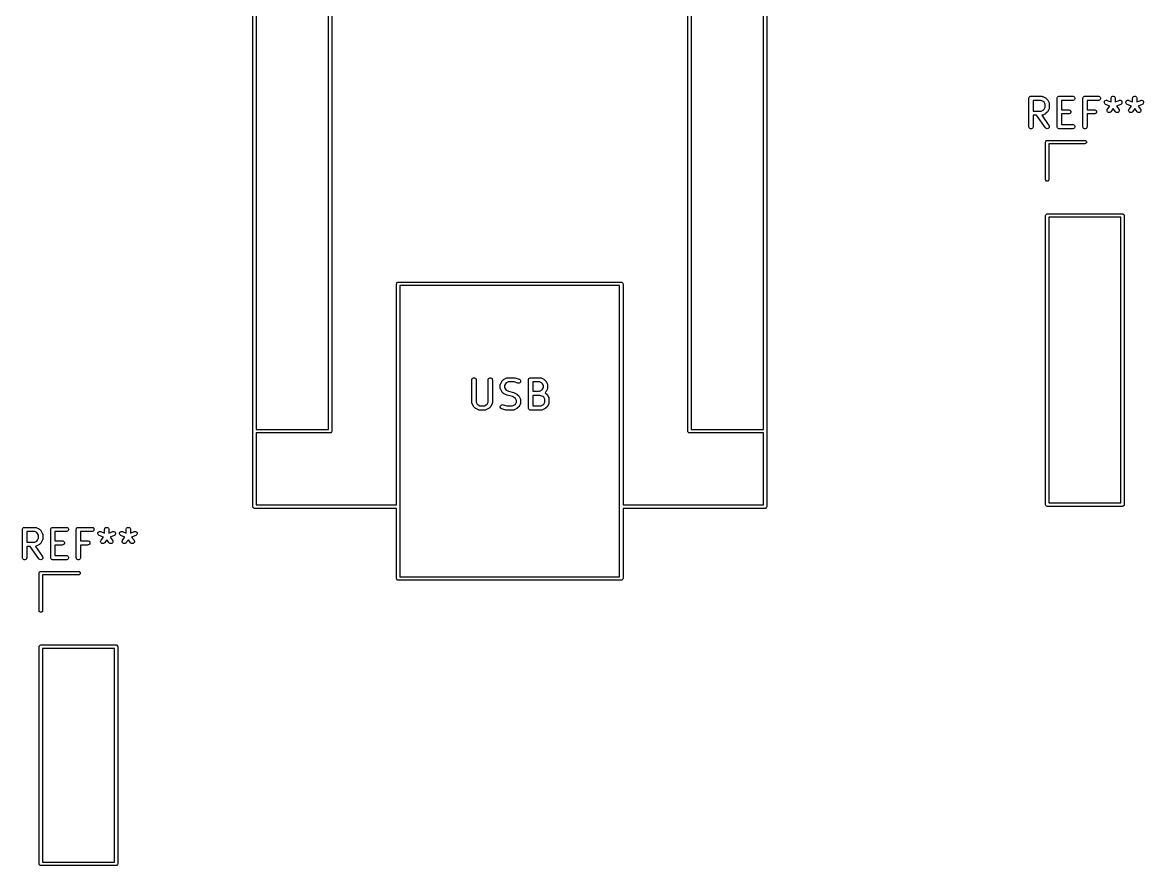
# Model space of a CAD drawing. Extents: x 4.92 to 6.78, y -4.95 to -2.32.
# Drawn here: x 5.222 to 6.782, y -4.955 to -3.781 of the extents above; entities that cross this region are included whole.
import ezdxf

# ---------------------------------------------------------------- set-up
doc = ezdxf.new("R2010")
doc.units = 0
doc.header["$MEASUREMENT"] = 0
doc.layers.add('BLACK', color=7, linetype='CONTINUOUS')

msp = doc.modelspace()

# ---------------------------------------------------------------- linework, layer by layer
at = {"layer": 'BLACK', "linetype": 'CONTINUOUS'}
for p, q in [((6.2575, -2.7449), (6.2575, -4.4551)), ((6.1476, -4.35), (6.1476, -2.85)), ((6.1524, -2.8524), (6.1524, -4.3476)), ((6.2528, -4.3476), (6.2528, -2.8524)), ((5.5425, -4.4551), (5.5425, -2.95)), ((5.5472, -2.9524), (5.5472, -4.3476)), ((5.6476, -4.3476), (5.6476, -2.9524)), ((5.6524, -2.95), (5.6524, -4.35)), ((6.6221, -3.8862), (6.6226, -3.8852)), ((6.6221, -3.8868), (6.6221, -3.8862)), ((6.6221, -3.9262), (6.6221, -3.8868)), ((6.6226, -3.8852), (6.6234, -3.8843)), ((6.6234, -3.8843), (6.6244, -3.8839)), ((6.6244, -3.8839), (6.625, -3.8839)), ((6.625, -3.8839), (6.64, -3.8839)), ((6.6393, -3.8898), (6.628, -3.8898)), ((6.628, -3.8898), (6.628, -3.9045)), ((6.642, -3.8911), (6.6393, -3.8898)), ((6.64, -3.8839), (6.6406, -3.8839)), ((6.6406, -3.8839), (6.6407, -3.8839)), ((6.6407, -3.8839), (6.6408, -3.884)), ((6.6408, -3.884), (6.6413, -3.8842)), ((6.6413, -3.8842), (6.6451, -3.886)), ((6.6432, -3.8923), (6.642, -3.8911)), ((6.6446, -3.895), (6.6432, -3.8923)), ((6.6446, -3.8992), (6.6446, -3.895)), ((6.6451, -3.886), (6.6453, -3.8862)), ((6.6453, -3.8862), (6.6454, -3.8862)), ((6.6454, -3.8862), (6.6455, -3.8863)), ((6.6455, -3.8863), (6.6456, -3.8863)), ((6.6456, -3.8863), (6.6456, -3.8864)), ((6.6456, -3.8864), (6.6458, -3.8866)), ((6.6458, -3.8866), (6.6477, -3.8885)), ((6.6477, -3.8885), (6.6479, -3.8887)), ((6.6479, -3.8887), (6.648, -3.8887)), ((6.648, -3.8887), (6.648, -3.8888)), ((6.648, -3.8888), (6.6481, -3.8889)), ((6.6481, -3.8889), (6.6481, -3.889)), ((6.6481, -3.889), (6.6483, -3.8892)), ((6.6483, -3.8892), (6.6501, -3.893)), ((6.6501, -3.893), (6.6504, -3.8935)), ((6.6504, -3.8935), (6.6504, -3.8936)), ((6.6504, -3.8936), (6.6504, -3.8937)), ((6.6504, -3.8937), (6.6505, -3.8943)), ((6.6505, -3.8943), (6.6505, -3.8999)), ((6.6614, -3.8868), (6.6615, -3.8862)), ((6.6614, -3.9262), (6.6614, -3.8868)), ((6.6615, -3.8862), (6.6619, -3.8852)), ((6.6619, -3.8852), (6.6627, -3.8843)), ((6.6627, -3.8843), (6.6638, -3.8839)), ((6.6638, -3.8839), (6.6644, -3.8839)), ((6.6644, -3.8839), (6.6831, -3.8839)), ((6.6831, -3.8898), (6.6673, -3.8898)), ((6.6673, -3.8898), (6.6673, -3.9026)), ((6.6831, -3.8839), (6.6837, -3.8839)), ((6.6837, -3.8897), (6.6831, -3.8898)), ((6.6837, -3.8839), (6.6848, -3.8843)), ((6.6848, -3.8893), (6.6837, -3.8897)), ((6.6848, -3.8843), (6.6856, -3.8852)), ((6.6856, -3.8884), (6.6848, -3.8893)), ((6.6856, -3.8852), (6.686, -3.8862)), ((6.686, -3.8874), (6.6856, -3.8884)), ((6.686, -3.8862), (6.686, -3.8874)), ((6.697, -3.8868), (6.6971, -3.8862)), ((6.697, -3.9262), (6.697, -3.8868)), ((6.6971, -3.8862), (6.6975, -3.8852)), ((6.6975, -3.8852), (6.6984, -3.8843)), ((6.6984, -3.8843), (6.6994, -3.8839)), ((6.6994, -3.8839), (6.7, -3.8839)), ((6.7, -3.8839), (6.7187, -3.8839)), ((6.7187, -3.8898), (6.703, -3.8898)), ((6.703, -3.8898), (6.703, -3.9026)), ((6.7187, -3.8839), (6.7193, -3.8839)), ((6.7193, -3.8897), (6.7187, -3.8898)), ((6.7193, -3.8839), (6.7204, -3.8843)), ((6.7204, -3.8893), (6.7193, -3.8897)), ((6.7204, -3.8843), (6.7212, -3.8852)), ((6.7212, -3.8884), (6.7204, -3.8893)), ((6.7212, -3.8852), (6.7216, -3.8862)), ((6.7216, -3.8874), (6.7212, -3.8884)), ((6.7216, -3.8862), (6.7216, -3.8874)), ((6.7271, -3.8919), (6.7275, -3.8908)), ((6.7271, -3.893), (6.7271, -3.8919)), ((6.7276, -3.8941), (6.7271, -3.893)), ((6.7275, -3.8908), (6.7283, -3.89)), ((6.7284, -3.8949), (6.7276, -3.8941)), ((6.7283, -3.89), (6.7294, -3.8895)), ((6.7289, -3.8952), (6.7284, -3.8949)), ((6.7347, -3.8975), (6.7289, -3.8952)), ((6.7294, -3.8895), (6.7305, -3.8895)), ((6.7305, -3.8895), (6.7311, -3.8897)), ((6.7311, -3.8897), (6.7364, -3.8918)), ((6.7314, -3.9019), (6.7347, -3.8975)), ((6.7364, -3.8868), (6.7365, -3.8862)), ((6.7364, -3.8918), (6.7364, -3.8868)), ((6.7365, -3.8862), (6.7369, -3.8852)), ((6.7369, -3.8852), (6.7377, -3.8843)), ((6.7377, -3.8843), (6.7388, -3.8839)), ((6.7388, -3.8839), (6.7399, -3.8839)), ((6.7399, -3.8839), (6.741, -3.8843)), ((6.741, -3.8843), (6.7418, -3.8852)), ((6.7418, -3.8852), (6.7423, -3.8862)), ((6.7423, -3.8862), (6.7423, -3.8868)), ((6.7423, -3.8868), (6.7423, -3.8918)), ((6.7423, -3.8918), (6.7476, -3.8897)), ((6.7498, -3.8952), (6.744, -3.8975)), ((6.744, -3.8975), (6.7474, -3.9019)), ((6.7476, -3.8897), (6.7482, -3.8895)), ((6.7482, -3.8895), (6.7494, -3.8895)), ((6.7494, -3.8895), (6.7504, -3.89)), ((6.7504, -3.8949), (6.7498, -3.8952)), ((6.7504, -3.89), (6.7512, -3.8908)), ((6.7512, -3.8941), (6.7504, -3.8949)), ((6.7512, -3.8908), (6.7516, -3.8919)), ((6.7516, -3.893), (6.7512, -3.8941)), ((6.7516, -3.8919), (6.7516, -3.893)), ((6.7571, -3.8919), (6.7575, -3.8908)), ((6.7571, -3.893), (6.7571, -3.8919)), ((6.7576, -3.8941), (6.7571, -3.893)), ((6.7575, -3.8908), (6.7583, -3.89)), ((6.7584, -3.8949), (6.7576, -3.8941)), ((6.7583, -3.89), (6.7594, -3.8895)), ((6.7589, -3.8952), (6.7584, -3.8949)), ((6.7647, -3.8975), (6.7589, -3.8952)), ((6.7594, -3.8895), (6.7605, -3.8895)), ((6.7605, -3.8895), (6.7611, -3.8897)), ((6.7611, -3.8897), (6.7664, -3.8918)), ((6.7614, -3.9019), (6.7647, -3.8975)), ((6.7664, -3.8868), (6.7665, -3.8862)), ((6.7664, -3.8918), (6.7664, -3.8868)), ((6.7665, -3.8862), (6.7669, -3.8852)), ((6.7669, -3.8852), (6.7677, -3.8843)), ((6.7677, -3.8843), (6.7688, -3.8839)), ((6.7688, -3.8839), (6.7699, -3.8839)), ((6.7699, -3.8839), (6.771, -3.8843)), ((6.771, -3.8843), (6.7718, -3.8852)), ((6.7718, -3.8852), (6.7723, -3.8862)), ((6.7723, -3.8862), (6.7723, -3.8868)), ((6.7723, -3.8868), (6.7723, -3.8918)), ((6.7723, -3.8918), (6.7776, -3.8897)), ((6.7798, -3.8952), (6.774, -3.8975)), ((6.774, -3.8975), (6.7774, -3.9019)), ((6.7776, -3.8897), (6.7782, -3.8895)), ((6.7782, -3.8895), (6.7794, -3.8895)), ((6.7794, -3.8895), (6.7804, -3.89)), ((6.7804, -3.8949), (6.7798, -3.8952)), ((6.7804, -3.89), (6.7812, -3.8908)), ((6.7812, -3.8941), (6.7804, -3.8949)), ((6.7812, -3.8908), (6.7816, -3.8919)), ((6.7816, -3.893), (6.7812, -3.8941)), ((6.7816, -3.8919), (6.7816, -3.893)), ((6.628, -3.9045), (6.6393, -3.9045)), ((6.6328, -3.9104), (6.628, -3.9104)), ((6.628, -3.9104), (6.628, -3.9262)), ((6.6451, -3.9279), (6.6328, -3.9104)), ((6.6393, -3.9045), (6.642, -3.9031)), ((6.6406, -3.9103), (6.6401, -3.9104)), ((6.6401, -3.9104), (6.6499, -3.9245)), ((6.6407, -3.9103), (6.6406, -3.9103)), ((6.6408, -3.9103), (6.6407, -3.9103)), ((6.6413, -3.9101), (6.6408, -3.9103)), ((6.6451, -3.9082), (6.6413, -3.9101)), ((6.642, -3.9031), (6.6432, -3.9019)), ((6.6432, -3.9019), (6.6446, -3.8992)), ((6.6453, -3.908), (6.6451, -3.9082)), ((6.6454, -3.908), (6.6453, -3.908)), ((6.6455, -3.9079), (6.6454, -3.908)), ((6.6456, -3.9079), (6.6455, -3.9079)), ((6.6458, -3.9076), (6.6456, -3.9078)), ((6.6456, -3.9078), (6.6456, -3.9079)), ((6.6477, -3.9058), (6.6458, -3.9076)), ((6.6479, -3.9055), (6.6477, -3.9058)), ((6.648, -3.9055), (6.6479, -3.9055)), ((6.6481, -3.9053), (6.648, -3.9054)), ((6.648, -3.9054), (6.648, -3.9055)), ((6.6483, -3.905), (6.6481, -3.9052)), ((6.6481, -3.9052), (6.6481, -3.9053)), ((6.6501, -3.9012), (6.6483, -3.905)), ((6.6504, -3.9007), (6.6501, -3.9012)), ((6.6505, -3.8999), (6.6504, -3.9005)), ((6.6504, -3.9005), (6.6504, -3.9006)), ((6.6504, -3.9006), (6.6504, -3.9007)), ((6.6673, -3.9026), (6.6775, -3.9026)), ((6.6775, -3.9085), (6.6673, -3.9085)), ((6.6673, -3.9085), (6.6673, -3.9232)), ((6.6775, -3.9026), (6.6781, -3.9027)), ((6.6781, -3.9084), (6.6775, -3.9085)), ((6.6781, -3.9027), (6.6791, -3.9031)), ((6.6791, -3.908), (6.6781, -3.9084)), ((6.6791, -3.9031), (6.68, -3.9039)), ((6.68, -3.9072), (6.6791, -3.908)), ((6.68, -3.9039), (6.6804, -3.905)), ((6.6804, -3.9061), (6.68, -3.9072)), ((6.6804, -3.905), (6.6804, -3.9061)), ((6.703, -3.9026), (6.7131, -3.9026)), ((6.7131, -3.9085), (6.703, -3.9085)), ((6.703, -3.9085), (6.703, -3.9262)), ((6.7131, -3.9026), (6.7137, -3.9027)), ((6.7137, -3.9084), (6.7131, -3.9085)), ((6.7137, -3.9027), (6.7148, -3.9031)), ((6.7148, -3.908), (6.7137, -3.9084)), ((6.7148, -3.9031), (6.7156, -3.9039)), ((6.7156, -3.9072), (6.7148, -3.908)), ((6.7156, -3.9039), (6.716, -3.905)), ((6.716, -3.9061), (6.7156, -3.9072)), ((6.716, -3.905), (6.716, -3.9061)), ((6.7308, -3.9035), (6.7311, -3.9024)), ((6.731, -3.9047), (6.7308, -3.9035)), ((6.7315, -3.9056), (6.731, -3.9047)), ((6.7311, -3.9024), (6.7314, -3.9019)), ((6.7325, -3.9063), (6.7315, -3.9056)), ((6.7336, -3.9066), (6.7325, -3.9063)), ((6.7347, -3.9065), (6.7336, -3.9066)), ((6.7357, -3.9059), (6.7347, -3.9065)), ((6.7361, -3.9054), (6.7357, -3.9059)), ((6.7394, -3.9011), (6.7361, -3.9054)), ((6.7426, -3.9054), (6.7394, -3.9011)), ((6.743, -3.9059), (6.7426, -3.9054)), ((6.744, -3.9065), (6.743, -3.9059)), ((6.7452, -3.9066), (6.744, -3.9065)), ((6.7463, -3.9063), (6.7452, -3.9066)), ((6.7472, -3.9056), (6.7463, -3.9063)), ((6.7478, -3.9047), (6.7472, -3.9056)), ((6.7474, -3.9019), (6.7477, -3.9024)), ((6.7477, -3.9024), (6.7479, -3.9035)), ((6.7479, -3.9035), (6.7478, -3.9047)), ((6.7608, -3.9035), (6.7611, -3.9024)), ((6.761, -3.9047), (6.7608, -3.9035)), ((6.7615, -3.9056), (6.761, -3.9047)), ((6.7611, -3.9024), (6.7614, -3.9019)), ((6.7625, -3.9063), (6.7615, -3.9056)), ((6.7636, -3.9066), (6.7625, -3.9063)), ((6.7647, -3.9065), (6.7636, -3.9066)), ((6.7657, -3.9059), (6.7647, -3.9065)), ((6.7661, -3.9054), (6.7657, -3.9059)), ((6.7694, -3.9011), (6.7661, -3.9054)), ((6.7726, -3.9054), (6.7694, -3.9011)), ((6.773, -3.9059), (6.7726, -3.9054)), ((6.774, -3.9065), (6.773, -3.9059)), ((6.7752, -3.9066), (6.774, -3.9065)), ((6.7763, -3.9063), (6.7752, -3.9066)), ((6.7772, -3.9056), (6.7763, -3.9063)), ((6.7778, -3.9047), (6.7772, -3.9056)), ((6.7774, -3.9019), (6.7777, -3.9024)), ((6.7777, -3.9024), (6.7779, -3.9035)), ((6.7779, -3.9035), (6.7778, -3.9047)), ((6.6221, -3.9268), (6.6221, -3.9262)), ((6.6226, -3.9278), (6.6221, -3.9268)), ((6.6234, -3.9286), (6.6226, -3.9278)), ((6.6244, -3.9291), (6.6234, -3.9286)), ((6.6256, -3.9291), (6.6244, -3.9291)), ((6.6266, -3.9286), (6.6256, -3.9291)), ((6.6275, -3.9278), (6.6266, -3.9286)), ((6.6279, -3.9268), (6.6275, -3.9278)), ((6.628, -3.9262), (6.6279, -3.9268)), ((6.6455, -3.9283), (6.6451, -3.9279)), ((6.6464, -3.9289), (6.6455, -3.9283)), ((6.6476, -3.9291), (6.6464, -3.9289)), ((6.6487, -3.9289), (6.6476, -3.9291)), ((6.6496, -3.9282), (6.6487, -3.9289)), ((6.6503, -3.9272), (6.6496, -3.9282)), ((6.6499, -3.9245), (6.6502, -3.925)), ((6.6502, -3.925), (6.6505, -3.9261)), ((6.6505, -3.9261), (6.6503, -3.9272)), ((6.6615, -3.9268), (6.6614, -3.9262)), ((6.6619, -3.9278), (6.6615, -3.9268)), ((6.6627, -3.9286), (6.6619, -3.9278)), ((6.6638, -3.9291), (6.6627, -3.9286)), ((6.6644, -3.9291), (6.6638, -3.9291)), ((6.6831, -3.9291), (6.6644, -3.9291)), ((6.6673, -3.9232), (6.6831, -3.9232)), ((6.6831, -3.9232), (6.6837, -3.9233)), ((6.6837, -3.9291), (6.6831, -3.9291)), ((6.6837, -3.9233), (6.6848, -3.9237)), ((6.6848, -3.9286), (6.6837, -3.9291)), ((6.6848, -3.9237), (6.6856, -3.9245)), ((6.6856, -3.9278), (6.6848, -3.9286)), ((6.6856, -3.9245), (6.686, -3.9256)), ((6.686, -3.9268), (6.6856, -3.9278)), ((6.686, -3.9256), (6.686, -3.9268)), ((6.6971, -3.9268), (6.697, -3.9262)), ((6.6975, -3.9278), (6.6971, -3.9268)), ((6.6984, -3.9286), (6.6975, -3.9278)), ((6.6994, -3.9291), (6.6984, -3.9286)), ((6.7006, -3.9291), (6.6994, -3.9291)), ((6.7016, -3.9286), (6.7006, -3.9291)), ((6.7025, -3.9278), (6.7016, -3.9286)), ((6.7029, -3.9268), (6.7025, -3.9278)), ((6.703, -3.9262), (6.7029, -3.9268)), ((6.6455, -3.9467), (6.6467, -3.9455)), ((6.6467, -3.9455), (6.6476, -3.9453)), ((6.6476, -3.9453), (6.7, -3.9453)), ((6.7, -3.9453), (6.7009, -3.9455)), ((6.7009, -3.9455), (6.7022, -3.9467)), ((6.6453, -3.9476), (6.6455, -3.9467)), ((6.6453, -4), (6.6453, -3.9476)), ((6.7, -3.95), (6.65, -3.95)), ((6.65, -3.95), (6.65, -4)), ((6.7009, -3.9498), (6.7, -3.95)), ((6.7022, -3.9485), (6.7009, -3.9498)), ((6.7022, -3.9467), (6.7022, -3.9485)), ((6.6455, -4.0009), (6.6453, -4)), ((6.6467, -4.0022), (6.6455, -4.0009)), ((6.6485, -4.0022), (6.6467, -4.0022)), ((6.6498, -4.0009), (6.6485, -4.0022)), ((6.65, -4), (6.6498, -4.0009)), ((6.6453, -4.05), (6.6455, -4.0491)), ((6.6453, -4.4524), (6.6453, -4.05)), ((6.6455, -4.0491), (6.6467, -4.0478)), ((6.6467, -4.0478), (6.6476, -4.0476)), ((6.6476, -4.0476), (6.7524, -4.0476)), ((6.65, -4.0524), (6.65, -4.45)), ((6.75, -4.0524), (6.65, -4.0524)), ((6.75, -4.45), (6.75, -4.0524)), ((6.7524, -4.0476), (6.7533, -4.0478)), ((6.7533, -4.0478), (6.7545, -4.0491)), ((6.7545, -4.0491), (6.7547, -4.05)), ((6.7547, -4.05), (6.7547, -4.4524)), ((5.7425, -4.1449), (5.7427, -4.144)), ((5.7425, -4.4528), (5.7425, -4.1449)), ((5.7427, -4.144), (5.744, -4.1427)), ((5.744, -4.1427), (5.7449, -4.1425)), ((5.7449, -4.1425), (6.0551, -4.1425)), ((5.7472, -4.1472), (5.7472, -4.5528)), ((6.0528, -4.1472), (5.7472, -4.1472)), ((6.0528, -4.5528), (6.0528, -4.1472)), ((6.0551, -4.1425), (6.056, -4.1427)), ((6.056, -4.1427), (6.0573, -4.144)), ((6.0573, -4.144), (6.0575, -4.1449)), ((6.0575, -4.1449), (6.0575, -4.4528)), ((5.8474, -4.278), (5.8479, -4.2769)), ((5.8474, -4.2785), (5.8474, -4.278)), ((5.8474, -4.3104), (5.8474, -4.2785)), ((5.8479, -4.2769), (5.8487, -4.2761)), ((5.8487, -4.2761), (5.8497, -4.2756)), ((5.8497, -4.2756), (5.8509, -4.2756)), ((5.8509, -4.2756), (5.852, -4.2761)), ((5.852, -4.2761), (5.8528, -4.2769)), ((5.8528, -4.2769), (5.8532, -4.278)), ((5.8532, -4.278), (5.8533, -4.2785)), ((5.8533, -4.2785), (5.8533, -4.3097)), ((5.8699, -4.278), (5.8704, -4.2769)), ((5.8699, -4.2785), (5.8699, -4.278)), ((5.8699, -4.3097), (5.8699, -4.2785)), ((5.8704, -4.2769), (5.8712, -4.2761)), ((5.8712, -4.2761), (5.8722, -4.2756)), ((5.8722, -4.2756), (5.8734, -4.2756)), ((5.8734, -4.2756), (5.8745, -4.2761)), ((5.8745, -4.2761), (5.8753, -4.2769)), ((5.8753, -4.2769), (5.8757, -4.278)), ((5.8757, -4.278), (5.8758, -4.2785)), ((5.8758, -4.2785), (5.8758, -4.3104)), ((5.8867, -4.286), (5.8868, -4.2855)), ((5.8867, -4.2898), (5.8867, -4.286)), ((5.8868, -4.2853), (5.887, -4.2847)), ((5.8868, -4.2854), (5.8868, -4.2853)), ((5.8868, -4.2855), (5.8868, -4.2854)), ((5.887, -4.2847), (5.8889, -4.281)), ((5.8889, -4.281), (5.8891, -4.2807)), ((5.8891, -4.2807), (5.8891, -4.2806)), ((5.8891, -4.2806), (5.8892, -4.2806)), ((5.8892, -4.2805), (5.8893, -4.2804)), ((5.8892, -4.2806), (5.8892, -4.2805)), ((5.8893, -4.2804), (5.8895, -4.2802)), ((5.8895, -4.2802), (5.8914, -4.2783)), ((5.8914, -4.2783), (5.8916, -4.2781)), ((5.8916, -4.2781), (5.8917, -4.278)), ((5.8916, -4.2781), (5.8916, -4.2781)), ((5.8917, -4.278), (5.8918, -4.278)), ((5.8918, -4.278), (5.8919, -4.2779)), ((5.8919, -4.2779), (5.8921, -4.2778)), ((5.8921, -4.2778), (5.8959, -4.2759)), ((5.894, -4.284), (5.8926, -4.2867)), ((5.8926, -4.2867), (5.8926, -4.2891)), ((5.8952, -4.2828), (5.894, -4.284)), ((5.8979, -4.2815), (5.8952, -4.2828)), ((5.8959, -4.2759), (5.8964, -4.2757)), ((5.8964, -4.2757), (5.8965, -4.2757)), ((5.8965, -4.2757), (5.8966, -4.2756)), ((5.8966, -4.2756), (5.8972, -4.2756)), ((5.8972, -4.2756), (5.9066, -4.2756)), ((5.9061, -4.2815), (5.8979, -4.2815)), ((5.9113, -4.2832), (5.9061, -4.2815)), ((5.9066, -4.2756), (5.9069, -4.2756)), ((5.9069, -4.2756), (5.9069, -4.2756)), ((5.9069, -4.2756), (5.907, -4.2756)), ((5.907, -4.2756), (5.9071, -4.2756)), ((5.9071, -4.2756), (5.9072, -4.2757)), ((5.9072, -4.2757), (5.9075, -4.2757)), ((5.9075, -4.2757), (5.9131, -4.2776)), ((5.9118, -4.2833), (5.9113, -4.2832)), ((5.913, -4.2833), (5.9118, -4.2833)), ((5.914, -4.2827), (5.913, -4.2833)), ((5.9131, -4.2776), (5.9136, -4.2778)), ((5.9136, -4.2778), (5.9145, -4.2786)), ((5.9148, -4.2819), (5.914, -4.2827)), ((5.9145, -4.2786), (5.915, -4.2796)), ((5.9151, -4.2808), (5.9148, -4.2819)), ((5.915, -4.2796), (5.9151, -4.2808)), ((5.9261, -4.2785), (5.9262, -4.278)), ((5.9261, -4.3179), (5.9261, -4.2785)), ((5.9262, -4.278), (5.9266, -4.2769)), ((5.9266, -4.2769), (5.9274, -4.2761)), ((5.9274, -4.2761), (5.9285, -4.2756)), ((5.9285, -4.2756), (5.9291, -4.2756)), ((5.9291, -4.2756), (5.9422, -4.2756)), ((5.9415, -4.2815), (5.932, -4.2815)), ((5.932, -4.2815), (5.932, -4.2943)), ((5.9442, -4.2828), (5.9415, -4.2815)), ((5.9422, -4.2756), (5.9428, -4.2756)), ((5.9428, -4.2756), (5.9429, -4.2757)), ((5.9429, -4.2757), (5.943, -4.2757)), ((5.943, -4.2757), (5.9435, -4.2759)), ((5.9435, -4.2759), (5.9473, -4.2778)), ((5.9454, -4.284), (5.9442, -4.2828)), ((5.9467, -4.2867), (5.9454, -4.284)), ((5.9467, -4.2891), (5.9467, -4.2867)), ((5.9473, -4.2778), (5.9475, -4.2779)), ((5.9475, -4.2779), (5.9476, -4.278)), ((5.9476, -4.278), (5.9477, -4.278)), ((5.9477, -4.278), (5.9477, -4.2781)), ((5.9477, -4.2781), (5.9478, -4.2781)), ((5.9478, -4.2781), (5.948, -4.2783)), ((5.948, -4.2783), (5.9499, -4.2802)), ((5.9499, -4.2802), (5.9501, -4.2804)), ((5.9501, -4.2804), (5.9501, -4.2805)), ((5.9501, -4.2805), (5.9502, -4.2806)), ((5.9502, -4.2806), (5.9503, -4.2806)), ((5.9503, -4.2806), (5.9503, -4.2807)), ((5.9503, -4.2807), (5.9504, -4.281)), ((5.9504, -4.281), (5.9523, -4.2847)), ((5.9523, -4.2847), (5.9525, -4.2853)), ((5.9525, -4.2853), (5.9525, -4.2854)), ((5.9525, -4.2854), (5.9526, -4.2855)), ((5.9526, -4.2855), (5.9526, -4.286)), ((5.9526, -4.286), (5.9526, -4.2898)), ((5.8868, -4.2904), (5.8867, -4.2898)), ((5.8868, -4.2905), (5.8868, -4.2904)), ((5.8868, -4.2906), (5.8868, -4.2905)), ((5.887, -4.2911), (5.8868, -4.2906)), ((5.8889, -4.2949), (5.887, -4.2911)), ((5.8891, -4.2951), (5.8889, -4.2949)), ((5.8891, -4.2952), (5.8891, -4.2951)), ((5.8892, -4.2953), (5.8891, -4.2952)), ((5.8893, -4.2954), (5.8892, -4.2953)), ((5.8892, -4.2953), (5.8892, -4.2953)), ((5.8895, -4.2956), (5.8893, -4.2954)), ((5.8914, -4.2975), (5.8895, -4.2956)), ((5.8916, -4.2977), (5.8914, -4.2975)), ((5.8917, -4.2978), (5.8916, -4.2977)), ((5.8916, -4.2977), (5.8916, -4.2977)), ((5.8918, -4.2979), (5.8917, -4.2978)), ((5.8919, -4.2979), (5.8918, -4.2979)), ((5.8921, -4.2981), (5.8919, -4.2979)), ((5.8959, -4.2999), (5.8921, -4.2981)), ((5.8926, -4.2891), (5.894, -4.2918)), ((5.894, -4.2918), (5.8952, -4.293)), ((5.8952, -4.293), (5.8982, -4.2945)), ((5.8959, -4.3), (5.8959, -4.2999)), ((5.8959, -4.2999), (5.8959, -4.2999)), ((5.8962, -4.3), (5.8959, -4.3)), ((5.8964, -4.3001), (5.8962, -4.3)), ((5.8965, -4.3001), (5.8964, -4.3001)), ((5.8964, -4.3001), (5.8964, -4.3001)), ((5.9037, -4.3019), (5.8965, -4.3001)), ((5.8982, -4.2945), (5.9054, -4.2963)), ((5.9067, -4.3035), (5.9037, -4.3019)), ((5.9054, -4.2963), (5.9054, -4.2963)), ((5.9054, -4.2963), (5.9055, -4.2963)), ((5.9055, -4.2963), (5.9057, -4.2964)), ((5.9057, -4.2964), (5.9059, -4.2965)), ((5.9059, -4.2965), (5.906, -4.2965)), ((5.906, -4.2965), (5.906, -4.2965)), ((5.906, -4.2965), (5.9098, -4.2984)), ((5.9079, -4.3047), (5.9067, -4.3035)), ((5.9098, -4.2984), (5.91, -4.2985)), ((5.91, -4.2985), (5.9101, -4.2986)), ((5.9101, -4.2986), (5.9102, -4.2986)), ((5.9102, -4.2986), (5.9102, -4.2987)), ((5.9102, -4.2987), (5.9103, -4.2988)), ((5.9103, -4.2988), (5.9105, -4.2989)), ((5.9105, -4.2989), (5.9124, -4.3008)), ((5.9124, -4.3008), (5.9126, -4.301)), ((5.9126, -4.301), (5.9126, -4.3011)), ((5.9126, -4.3011), (5.9127, -4.3012)), ((5.9127, -4.3012), (5.9128, -4.3013)), ((5.9128, -4.3013), (5.9128, -4.3013)), ((5.9128, -4.3013), (5.913, -4.3016)), ((5.913, -4.3016), (5.9148, -4.3053)), ((5.932, -4.2943), (5.9415, -4.2943)), ((5.9417, -4.3002), (5.932, -4.3002)), ((5.932, -4.3002), (5.932, -4.315)), ((5.9415, -4.2943), (5.9442, -4.293)), ((5.9462, -4.3017), (5.9417, -4.3002)), ((5.9442, -4.293), (5.9454, -4.2918)), ((5.9454, -4.2918), (5.9467, -4.2891)), ((5.9473, -4.3028), (5.9462, -4.3017)), ((5.9486, -4.3055), (5.9473, -4.3028)), ((5.9499, -4.2956), (5.949, -4.2965)), ((5.949, -4.2965), (5.9493, -4.2966)), ((5.9493, -4.2966), (5.9493, -4.2967)), ((5.9493, -4.2967), (5.9494, -4.2967)), ((5.9494, -4.2967), (5.9499, -4.2971)), ((5.9501, -4.2954), (5.9499, -4.2956)), ((5.9499, -4.2971), (5.9518, -4.2989)), ((5.9502, -4.2953), (5.9501, -4.2953)), ((5.9501, -4.2953), (5.9501, -4.2954)), ((5.9503, -4.2952), (5.9502, -4.2953)), ((5.9504, -4.2949), (5.9503, -4.2951)), ((5.9503, -4.2951), (5.9503, -4.2952)), ((5.9523, -4.2911), (5.9504, -4.2949)), ((5.9518, -4.2989), (5.952, -4.2992)), ((5.952, -4.2992), (5.952, -4.2992)), ((5.952, -4.2992), (5.9521, -4.2993)), ((5.9521, -4.2993), (5.9521, -4.2994)), ((5.9521, -4.2994), (5.9522, -4.2995)), ((5.9522, -4.2995), (5.9523, -4.2997)), ((5.9525, -4.2906), (5.9523, -4.2911)), ((5.9523, -4.2997), (5.9542, -4.3035)), ((5.9526, -4.2904), (5.9525, -4.2905)), ((5.9525, -4.2905), (5.9525, -4.2906)), ((5.9526, -4.2898), (5.9526, -4.2904)), ((5.9542, -4.3035), (5.9544, -4.304)), ((5.9544, -4.304), (5.9544, -4.3041)), ((5.9544, -4.3041), (5.9545, -4.3042)), ((5.9545, -4.3042), (5.9545, -4.3048)), ((5.8474, -4.311), (5.8474, -4.3104)), ((5.8475, -4.3111), (5.8474, -4.311)), ((5.8475, -4.3112), (5.8475, -4.3111)), ((5.8477, -4.3117), (5.8475, -4.3112)), ((5.8496, -4.3155), (5.8477, -4.3117)), ((5.8497, -4.3157), (5.8496, -4.3155)), ((5.8497, -4.3158), (5.8497, -4.3157)), ((5.8498, -4.3159), (5.8497, -4.3158)), ((5.8499, -4.316), (5.8498, -4.3159)), ((5.8501, -4.3162), (5.8499, -4.316)), ((5.8499, -4.316), (5.8499, -4.316)), ((5.852, -4.3181), (5.8501, -4.3162)), ((5.8522, -4.3183), (5.852, -4.3181)), ((5.8523, -4.3184), (5.8522, -4.3183)), ((5.8524, -4.3185), (5.8523, -4.3184)), ((5.8523, -4.3184), (5.8523, -4.3184)), ((5.8525, -4.3185), (5.8524, -4.3185)), ((5.8527, -4.3187), (5.8525, -4.3185)), ((5.8565, -4.3205), (5.8527, -4.3187)), ((5.8533, -4.3097), (5.8546, -4.3124)), ((5.8546, -4.3124), (5.8558, -4.3136)), ((5.8558, -4.3136), (5.8585, -4.315)), ((5.8585, -4.315), (5.8646, -4.315)), ((5.8646, -4.315), (5.8673, -4.3136)), ((5.8704, -4.3187), (5.8666, -4.3205)), ((5.8673, -4.3136), (5.8685, -4.3124)), ((5.8685, -4.3124), (5.8699, -4.3097)), ((5.8706, -4.3185), (5.8704, -4.3187)), ((5.8707, -4.3185), (5.8706, -4.3185)), ((5.8708, -4.3184), (5.8707, -4.3185)), ((5.8709, -4.3184), (5.8708, -4.3184)), ((5.8712, -4.3181), (5.8709, -4.3183)), ((5.8709, -4.3183), (5.8709, -4.3184)), ((5.873, -4.3162), (5.8712, -4.3181)), ((5.8732, -4.316), (5.873, -4.3162)), ((5.8733, -4.316), (5.8732, -4.316)), ((5.8734, -4.3158), (5.8733, -4.3159)), ((5.8733, -4.3159), (5.8733, -4.316)), ((5.8736, -4.3155), (5.8734, -4.3157)), ((5.8734, -4.3157), (5.8734, -4.3158)), ((5.8755, -4.3117), (5.8736, -4.3155)), ((5.8757, -4.3112), (5.8755, -4.3117)), ((5.8758, -4.3104), (5.8757, -4.311)), ((5.8757, -4.311), (5.8757, -4.3111)), ((5.8757, -4.3111), (5.8757, -4.3112)), ((5.8868, -4.3157), (5.8871, -4.3146)), ((5.8868, -4.3168), (5.8868, -4.3157)), ((5.8874, -4.3178), (5.8868, -4.3168)), ((5.8871, -4.3146), (5.8879, -4.3137)), ((5.8882, -4.3186), (5.8874, -4.3178)), ((5.8879, -4.3137), (5.8889, -4.3132)), ((5.8888, -4.3188), (5.8882, -4.3186)), ((5.8944, -4.3207), (5.8888, -4.3188)), ((5.8889, -4.3132), (5.8901, -4.3131)), ((5.8901, -4.3131), (5.8906, -4.3132)), ((5.8906, -4.3132), (5.8958, -4.315)), ((5.8958, -4.315), (5.904, -4.315)), ((5.904, -4.315), (5.9067, -4.3136)), ((5.9098, -4.3187), (5.906, -4.3205)), ((5.9067, -4.3136), (5.9079, -4.3124)), ((5.9092, -4.3074), (5.9079, -4.3047)), ((5.9079, -4.3124), (5.9092, -4.3097)), ((5.9092, -4.3097), (5.9092, -4.3074)), ((5.91, -4.3185), (5.9098, -4.3187)), ((5.9101, -4.3185), (5.91, -4.3185)), ((5.9102, -4.3184), (5.9101, -4.3185)), ((5.9103, -4.3183), (5.9102, -4.3184)), ((5.9102, -4.3184), (5.9102, -4.3184)), ((5.9105, -4.3181), (5.9103, -4.3183)), ((5.9124, -4.3162), (5.9105, -4.3181)), ((5.9126, -4.316), (5.9124, -4.3162)), ((5.9127, -4.3159), (5.9126, -4.316)), ((5.9126, -4.316), (5.9126, -4.316)), ((5.9128, -4.3158), (5.9127, -4.3159)), ((5.913, -4.3155), (5.9128, -4.3157)), ((5.9128, -4.3157), (5.9128, -4.3158)), ((5.9148, -4.3117), (5.913, -4.3155)), ((5.9148, -4.3053), (5.915, -4.3059)), ((5.915, -4.3112), (5.9148, -4.3117)), ((5.915, -4.3059), (5.915, -4.306)), ((5.915, -4.306), (5.9151, -4.3061)), ((5.9151, -4.311), (5.915, -4.3111)), ((5.915, -4.3111), (5.915, -4.3112)), ((5.9151, -4.3061), (5.9151, -4.3067)), ((5.9151, -4.3067), (5.9151, -4.3104)), ((5.9151, -4.3104), (5.9151, -4.311)), ((5.9262, -4.3185), (5.9261, -4.3179)), ((5.9266, -4.3195), (5.9262, -4.3185)), ((5.9274, -4.3204), (5.9266, -4.3195)), ((5.932, -4.315), (5.9434, -4.315)), ((5.9434, -4.315), (5.9461, -4.3136)), ((5.9491, -4.3187), (5.9454, -4.3205)), ((5.9461, -4.3136), (5.9473, -4.3124)), ((5.9473, -4.3124), (5.9486, -4.3097)), ((5.9486, -4.3097), (5.9486, -4.3055)), ((5.9494, -4.3185), (5.9491, -4.3187)), ((5.9495, -4.3184), (5.9494, -4.3185)), ((5.9494, -4.3185), (5.9494, -4.3185)), ((5.9496, -4.3184), (5.9495, -4.3184)), ((5.9497, -4.3183), (5.9496, -4.3184)), ((5.9499, -4.3181), (5.9497, -4.3183)), ((5.9518, -4.3162), (5.9499, -4.3181)), ((5.952, -4.316), (5.9518, -4.3162)), ((5.9521, -4.3159), (5.952, -4.316)), ((5.952, -4.316), (5.952, -4.316)), ((5.9522, -4.3157), (5.9521, -4.3158)), ((5.9521, -4.3158), (5.9521, -4.3159)), ((5.9523, -4.3155), (5.9522, -4.3157)), ((5.9542, -4.3117), (5.9523, -4.3155)), ((5.9544, -4.3112), (5.9542, -4.3117)), ((5.9545, -4.311), (5.9544, -4.3111)), ((5.9544, -4.3111), (5.9544, -4.3112)), ((5.9545, -4.3048), (5.9545, -4.3104)), ((5.9545, -4.3104), (5.9545, -4.311)), ((5.857, -4.3208), (5.8565, -4.3205)), ((5.8571, -4.3208), (5.857, -4.3208)), ((5.8572, -4.3208), (5.8571, -4.3208)), ((5.8578, -4.3209), (5.8572, -4.3208)), ((5.8653, -4.3209), (5.8578, -4.3209)), ((5.8659, -4.3208), (5.8653, -4.3209)), ((5.866, -4.3208), (5.8659, -4.3208)), ((5.8661, -4.3208), (5.866, -4.3208)), ((5.8666, -4.3205), (5.8661, -4.3208)), ((5.8947, -4.3208), (5.8944, -4.3207)), ((5.8948, -4.3208), (5.8947, -4.3208)), ((5.8947, -4.3208), (5.8947, -4.3208)), ((5.8949, -4.3208), (5.8948, -4.3208)), ((5.895, -4.3208), (5.8949, -4.3208)), ((5.8953, -4.3209), (5.895, -4.3208)), ((5.9047, -4.3209), (5.8953, -4.3209)), ((5.9053, -4.3208), (5.9047, -4.3209)), ((5.9054, -4.3208), (5.9053, -4.3208)), ((5.9055, -4.3208), (5.9054, -4.3208)), ((5.906, -4.3205), (5.9055, -4.3208)), ((5.9285, -4.3208), (5.9274, -4.3204)), ((5.9291, -4.3209), (5.9285, -4.3208)), ((5.9441, -4.3209), (5.9291, -4.3209)), ((5.9446, -4.3208), (5.9441, -4.3209)), ((5.9447, -4.3208), (5.9446, -4.3208)), ((5.9448, -4.3208), (5.9447, -4.3208)), ((5.9454, -4.3205), (5.9448, -4.3208)), ((5.5472, -4.3476), (5.6476, -4.3476)), ((5.6522, -4.3509), (5.6509, -4.3522)), ((5.6524, -4.35), (5.6522, -4.3509)), ((6.1478, -4.3509), (6.1476, -4.35)), ((6.1491, -4.3522), (6.1478, -4.3509)), ((6.1524, -4.3476), (6.2528, -4.3476)), ((5.65, -4.3524), (5.5472, -4.3524)), ((5.5472, -4.3524), (5.5472, -4.4528)), ((5.6509, -4.3522), (5.65, -4.3524)), ((6.15, -4.3524), (6.1491, -4.3522)), ((6.2528, -4.3524), (6.15, -4.3524)), ((6.2528, -4.4528), (6.2528, -4.3524)), ((5.5427, -4.456), (5.5425, -4.4551)), ((5.544, -4.4573), (5.5427, -4.456)), ((5.5449, -4.4575), (5.544, -4.4573)), ((5.7425, -4.4575), (5.5449, -4.4575)), ((5.5472, -4.4528), (5.7425, -4.4528)), ((5.7425, -4.5551), (5.7425, -4.4575)), ((6.0575, -4.4528), (6.2528, -4.4528)), ((6.2551, -4.4575), (6.0575, -4.4575)), ((6.0575, -4.4575), (6.0575, -4.5551)), ((6.256, -4.4573), (6.2551, -4.4575)), ((6.2573, -4.456), (6.256, -4.4573)), ((6.2575, -4.4551), (6.2573, -4.456)), ((6.6455, -4.4533), (6.6453, -4.4524)), ((6.6467, -4.4545), (6.6455, -4.4533)), ((6.6476, -4.4547), (6.6467, -4.4545)), ((6.7524, -4.4547), (6.6476, -4.4547)), ((6.65, -4.45), (6.75, -4.45)), ((6.7533, -4.4545), (6.7524, -4.4547)), ((6.7545, -4.4533), (6.7533, -4.4545)), ((6.7547, -4.4524), (6.7545, -4.4533)), ((5.2221, -4.4862), (5.2226, -4.4852)), ((5.2221, -4.4868), (5.2221, -4.4862)), ((5.2221, -4.5262), (5.2221, -4.4868)), ((5.2226, -4.4852), (5.2234, -4.4843)), ((5.2234, -4.4843), (5.2244, -4.4839)), ((5.2244, -4.4839), (5.225, -4.4839)), ((5.225, -4.4839), (5.24, -4.4839)), ((5.2393, -4.4898), (5.228, -4.4898)), ((5.228, -4.4898), (5.228, -4.5045)), ((5.242, -4.4911), (5.2393, -4.4898)), ((5.24, -4.4839), (5.2406, -4.4839)), ((5.2406, -4.4839), (5.2407, -4.4839)), ((5.2407, -4.4839), (5.2408, -4.484)), ((5.2408, -4.484), (5.2413, -4.4842)), ((5.2413, -4.4842), (5.2451, -4.486)), ((5.2432, -4.4923), (5.242, -4.4911)), ((5.2451, -4.486), (5.2453, -4.4862)), ((5.2453, -4.4862), (5.2454, -4.4862)), ((5.2454, -4.4862), (5.2455, -4.4863)), ((5.2455, -4.4863), (5.2456, -4.4863)), ((5.2456, -4.4863), (5.2456, -4.4864)), ((5.2456, -4.4864), (5.2458, -4.4866)), ((5.2458, -4.4866), (5.2477, -4.4885)), ((5.2477, -4.4885), (5.2479, -4.4887)), ((5.2479, -4.4887), (5.248, -4.4887)), ((5.248, -4.4887), (5.248, -4.4888)), ((5.248, -4.4888), (5.2481, -4.4889)), ((5.2481, -4.4889), (5.2481, -4.489)), ((5.2481, -4.489), (5.2483, -4.4892)), ((5.2483, -4.4892), (5.2501, -4.493)), ((5.2614, -4.4868), (5.2615, -4.4862)), ((5.2614, -4.5262), (5.2614, -4.4868)), ((5.2615, -4.4862), (5.2619, -4.4852)), ((5.2619, -4.4852), (5.2627, -4.4843)), ((5.2627, -4.4843), (5.2638, -4.4839)), ((5.2638, -4.4839), (5.2644, -4.4839)), ((5.2644, -4.4839), (5.2831, -4.4839)), ((5.2831, -4.4898), (5.2673, -4.4898)), ((5.2673, -4.4898), (5.2673, -4.5026)), ((5.2831, -4.4839), (5.2837, -4.4839)), ((5.2837, -4.4897), (5.2831, -4.4898)), ((5.2837, -4.4839), (5.2848, -4.4843)), ((5.2848, -4.4893), (5.2837, -4.4897)), ((5.2848, -4.4843), (5.2856, -4.4852)), ((5.2856, -4.4884), (5.2848, -4.4893)), ((5.2856, -4.4852), (5.286, -4.4862)), ((5.286, -4.4874), (5.2856, -4.4884)), ((5.286, -4.4862), (5.286, -4.4874)), ((5.297, -4.4868), (5.2971, -4.4862)), ((5.297, -4.5262), (5.297, -4.4868)), ((5.2971, -4.4862), (5.2975, -4.4852)), ((5.2975, -4.4852), (5.2984, -4.4843)), ((5.2984, -4.4843), (5.2994, -4.4839)), ((5.2994, -4.4839), (5.3, -4.4839)), ((5.3, -4.4839), (5.3187, -4.4839)), ((5.3187, -4.4898), (5.303, -4.4898)), ((5.303, -4.4898), (5.303, -4.5026)), ((5.3187, -4.4839), (5.3193, -4.4839)), ((5.3193, -4.4897), (5.3187, -4.4898)), ((5.3193, -4.4839), (5.3204, -4.4843)), ((5.3204, -4.4893), (5.3193, -4.4897)), ((5.3204, -4.4843), (5.3212, -4.4852)), ((5.3212, -4.4884), (5.3204, -4.4893)), ((5.3212, -4.4852), (5.3216, -4.4862)), ((5.3216, -4.4874), (5.3212, -4.4884)), ((5.3216, -4.4862), (5.3216, -4.4874)), ((5.3271, -4.4919), (5.3275, -4.4908)), ((5.3275, -4.4908), (5.3283, -4.49)), ((5.3283, -4.49), (5.3294, -4.4895)), ((5.3294, -4.4895), (5.3305, -4.4895)), ((5.3305, -4.4895), (5.3311, -4.4897)), ((5.3311, -4.4897), (5.3364, -4.4918)), ((5.3364, -4.4868), (5.3365, -4.4862)), ((5.3364, -4.4918), (5.3364, -4.4868)), ((5.3365, -4.4862), (5.3369, -4.4852)), ((5.3369, -4.4852), (5.3377, -4.4843)), ((5.3377, -4.4843), (5.3388, -4.4839)), ((5.3388, -4.4839), (5.3399, -4.4839)), ((5.3399, -4.4839), (5.341, -4.4843)), ((5.341, -4.4843), (5.3418, -4.4852)), ((5.3418, -4.4852), (5.3423, -4.4862)), ((5.3423, -4.4862), (5.3423, -4.4868)), ((5.3423, -4.4868), (5.3423, -4.4918)), ((5.3423, -4.4918), (5.3476, -4.4897)), ((5.3476, -4.4897), (5.3482, -4.4895)), ((5.3482, -4.4895), (5.3494, -4.4895)), ((5.3494, -4.4895), (5.3504, -4.49)), ((5.3504, -4.49), (5.3512, -4.4908)), ((5.3512, -4.4908), (5.3516, -4.4919)), ((5.3571, -4.4919), (5.3575, -4.4908)), ((5.3575, -4.4908), (5.3583, -4.49)), ((5.3583, -4.49), (5.3594, -4.4895)), ((5.3594, -4.4895), (5.3605, -4.4895)), ((5.3605, -4.4895), (5.3611, -4.4897)), ((5.3611, -4.4897), (5.3664, -4.4918)), ((5.3664, -4.4868), (5.3665, -4.4862)), ((5.3664, -4.4918), (5.3664, -4.4868)), ((5.3665, -4.4862), (5.3669, -4.4852)), ((5.3669, -4.4852), (5.3677, -4.4843)), ((5.3677, -4.4843), (5.3688, -4.4839)), ((5.3688, -4.4839), (5.3699, -4.4839)), ((5.3699, -4.4839), (5.371, -4.4843)), ((5.371, -4.4843), (5.3718, -4.4852)), ((5.3718, -4.4852), (5.3723, -4.4862)), ((5.3723, -4.4862), (5.3723, -4.4868)), ((5.3723, -4.4868), (5.3723, -4.4918)), ((5.3723, -4.4918), (5.3776, -4.4897)), ((5.3776, -4.4897), (5.3782, -4.4895)), ((5.3782, -4.4895), (5.3794, -4.4895)), ((5.3794, -4.4895), (5.3804, -4.49)), ((5.3804, -4.49), (5.3812, -4.4908)), ((5.3812, -4.4908), (5.3816, -4.4919)), ((5.228, -4.5045), (5.2393, -4.5045)), ((5.2393, -4.5045), (5.242, -4.5031)), ((5.242, -4.5031), (5.2432, -4.5019)), ((5.2446, -4.495), (5.2432, -4.4923)), ((5.2432, -4.5019), (5.2446, -4.4992)), ((5.2446, -4.4992), (5.2446, -4.495)), ((5.2477, -4.5058), (5.2458, -4.5076)), ((5.2479, -4.5055), (5.2477, -4.5058)), ((5.248, -4.5055), (5.2479, -4.5055)), ((5.2481, -4.5053), (5.248, -4.5054)), ((5.248, -4.5054), (5.248, -4.5055)), ((5.2483, -4.505), (5.2481, -4.5052)), ((5.2481, -4.5052), (5.2481, -4.5053)), ((5.2501, -4.5012), (5.2483, -4.505)), ((5.2501, -4.493), (5.2504, -4.4935)), ((5.2504, -4.5007), (5.2501, -4.5012)), ((5.2504, -4.4935), (5.2504, -4.4936)), ((5.2504, -4.4936), (5.2504, -4.4937)), ((5.2504, -4.4937), (5.2505, -4.4943)), ((5.2505, -4.4999), (5.2504, -4.5005)), ((5.2504, -4.5005), (5.2504, -4.5006)), ((5.2504, -4.5006), (5.2504, -4.5007)), ((5.2505, -4.4943), (5.2505, -4.4999)), ((5.2673, -4.5026), (5.2775, -4.5026)), ((5.2775, -4.5026), (5.2781, -4.5027)), ((5.2781, -4.5027), (5.2791, -4.5031)), ((5.2791, -4.5031), (5.28, -4.5039)), ((5.28, -4.5072), (5.2791, -4.508)), ((5.28, -4.5039), (5.2804, -4.505)), ((5.2804, -4.5061), (5.28, -4.5072)), ((5.2804, -4.505), (5.2804, -4.5061)), ((5.303, -4.5026), (5.3131, -4.5026)), ((5.3131, -4.5026), (5.3137, -4.5027)), ((5.3137, -4.5027), (5.3148, -4.5031)), ((5.3148, -4.5031), (5.3156, -4.5039)), ((5.3156, -4.5072), (5.3148, -4.508)), ((5.3156, -4.5039), (5.316, -4.505)), ((5.316, -4.5061), (5.3156, -4.5072)), ((5.316, -4.505), (5.316, -4.5061)), ((5.3271, -4.493), (5.3271, -4.4919)), ((5.3276, -4.4941), (5.3271, -4.493)), ((5.3284, -4.4949), (5.3276, -4.4941)), ((5.3289, -4.4952), (5.3284, -4.4949)), ((5.3347, -4.4975), (5.3289, -4.4952)), ((5.3308, -4.5035), (5.3311, -4.5024)), ((5.331, -4.5047), (5.3308, -4.5035)), ((5.3315, -4.5056), (5.331, -4.5047)), ((5.3311, -4.5024), (5.3314, -4.5019)), ((5.3314, -4.5019), (5.3347, -4.4975)), ((5.3325, -4.5063), (5.3315, -4.5056)), ((5.3336, -4.5066), (5.3325, -4.5063)), ((5.3347, -4.5065), (5.3336, -4.5066)), ((5.3357, -4.5059), (5.3347, -4.5065)), ((5.3361, -4.5054), (5.3357, -4.5059)), ((5.3394, -4.5011), (5.3361, -4.5054)), ((5.3426, -4.5054), (5.3394, -4.5011)), ((5.343, -4.5059), (5.3426, -4.5054)), ((5.344, -4.5065), (5.343, -4.5059)), ((5.3498, -4.4952), (5.344, -4.4975)), ((5.344, -4.4975), (5.3474, -4.5019)), ((5.3452, -4.5066), (5.344, -4.5065)), ((5.3463, -4.5063), (5.3452, -4.5066)), ((5.3472, -4.5056), (5.3463, -4.5063)), ((5.3478, -4.5047), (5.3472, -4.5056)), ((5.3474, -4.5019), (5.3477, -4.5024)), ((5.3477, -4.5024), (5.3479, -4.5035)), ((5.3479, -4.5035), (5.3478, -4.5047)), ((5.3504, -4.4949), (5.3498, -4.4952)), ((5.3512, -4.4941), (5.3504, -4.4949)), ((5.3516, -4.493), (5.3512, -4.4941)), ((5.3516, -4.4919), (5.3516, -4.493)), ((5.3571, -4.493), (5.3571, -4.4919)), ((5.3576, -4.4941), (5.3571, -4.493)), ((5.3584, -4.4949), (5.3576, -4.4941)), ((5.3589, -4.4952), (5.3584, -4.4949)), ((5.3647, -4.4975), (5.3589, -4.4952)), ((5.3608, -4.5035), (5.3611, -4.5024)), ((5.361, -4.5047), (5.3608, -4.5035)), ((5.3615, -4.5056), (5.361, -4.5047)), ((5.3611, -4.5024), (5.3614, -4.5019)), ((5.3614, -4.5019), (5.3647, -4.4975)), ((5.3625, -4.5063), (5.3615, -4.5056)), ((5.3636, -4.5066), (5.3625, -4.5063)), ((5.3647, -4.5065), (5.3636, -4.5066)), ((5.3657, -4.5059), (5.3647, -4.5065)), ((5.3661, -4.5054), (5.3657, -4.5059)), ((5.3694, -4.5011), (5.3661, -4.5054)), ((5.3726, -4.5054), (5.3694, -4.5011)), ((5.373, -4.5059), (5.3726, -4.5054)), ((5.374, -4.5065), (5.373, -4.5059)), ((5.3798, -4.4952), (5.374, -4.4975)), ((5.374, -4.4975), (5.3774, -4.5019)), ((5.3752, -4.5066), (5.374, -4.5065)), ((5.3763, -4.5063), (5.3752, -4.5066)), ((5.3772, -4.5056), (5.3763, -4.5063)), ((5.3778, -4.5047), (5.3772, -4.5056)), ((5.3774, -4.5019), (5.3777, -4.5024)), ((5.3777, -4.5024), (5.3779, -4.5035)), ((5.3779, -4.5035), (5.3778, -4.5047)), ((5.3804, -4.4949), (5.3798, -4.4952)), ((5.3812, -4.4941), (5.3804, -4.4949)), ((5.3816, -4.493), (5.3812, -4.4941)), ((5.3816, -4.4919), (5.3816, -4.493)), ((5.2328, -4.5104), (5.228, -4.5104)), ((5.228, -4.5104), (5.228, -4.5262)), ((5.2451, -4.5279), (5.2328, -4.5104)), ((5.2406, -4.5103), (5.2401, -4.5104)), ((5.2401, -4.5104), (5.2499, -4.5245)), ((5.2407, -4.5103), (5.2406, -4.5103)), ((5.2408, -4.5103), (5.2407, -4.5103)), ((5.2413, -4.5101), (5.2408, -4.5103)), ((5.2451, -4.5082), (5.2413, -4.5101)), ((5.2453, -4.508), (5.2451, -4.5082)), ((5.2454, -4.508), (5.2453, -4.508)), ((5.2455, -4.5079), (5.2454, -4.508)), ((5.2456, -4.5079), (5.2455, -4.5079)), ((5.2458, -4.5076), (5.2456, -4.5078)), ((5.2456, -4.5078), (5.2456, -4.5079)), ((5.2775, -4.5085), (5.2673, -4.5085)), ((5.2673, -4.5085), (5.2673, -4.5232)), ((5.2781, -4.5084), (5.2775, -4.5085)), ((5.2791, -4.508), (5.2781, -4.5084)), ((5.3131, -4.5085), (5.303, -4.5085)), ((5.303, -4.5085), (5.303, -4.5262)), ((5.3137, -4.5084), (5.3131, -4.5085)), ((5.3148, -4.508), (5.3137, -4.5084)), ((5.2221, -4.5268), (5.2221, -4.5262)), ((5.2226, -4.5278), (5.2221, -4.5268)), ((5.2234, -4.5286), (5.2226, -4.5278)), ((5.2244, -4.5291), (5.2234, -4.5286)), ((5.2256, -4.5291), (5.2244, -4.5291)), ((5.2266, -4.5286), (5.2256, -4.5291)), ((5.2275, -4.5278), (5.2266, -4.5286)), ((5.2279, -4.5268), (5.2275, -4.5278)), ((5.228, -4.5262), (5.2279, -4.5268)), ((5.2455, -4.5283), (5.2451, -4.5279)), ((5.2464, -4.5289), (5.2455, -4.5283)), ((5.2476, -4.5291), (5.2464, -4.5289)), ((5.2487, -4.5289), (5.2476, -4.5291)), ((5.2496, -4.5282), (5.2487, -4.5289)), ((5.2503, -4.5272), (5.2496, -4.5282)), ((5.2499, -4.5245), (5.2502, -4.525)), ((5.2502, -4.525), (5.2505, -4.5261)), ((5.2505, -4.5261), (5.2503, -4.5272)), ((5.2615, -4.5268), (5.2614, -4.5262)), ((5.2619, -4.5278), (5.2615, -4.5268)), ((5.2627, -4.5286), (5.2619, -4.5278)), ((5.2638, -4.5291), (5.2627, -4.5286)), ((5.2644, -4.5291), (5.2638, -4.5291)), ((5.2831, -4.5291), (5.2644, -4.5291)), ((5.2673, -4.5232), (5.2831, -4.5232)), ((5.2831, -4.5232), (5.2837, -4.5233)), ((5.2837, -4.5291), (5.2831, -4.5291)), ((5.2837, -4.5233), (5.2848, -4.5237)), ((5.2848, -4.5286), (5.2837, -4.5291)), ((5.2848, -4.5237), (5.2856, -4.5245)), ((5.2856, -4.5278), (5.2848, -4.5286)), ((5.2856, -4.5245), (5.286, -4.5256)), ((5.286, -4.5268), (5.2856, -4.5278)), ((5.286, -4.5256), (5.286, -4.5268)), ((5.2971, -4.5268), (5.297, -4.5262)), ((5.2975, -4.5278), (5.2971, -4.5268)), ((5.2984, -4.5286), (5.2975, -4.5278)), ((5.2994, -4.5291), (5.2984, -4.5286)), ((5.3006, -4.5291), (5.2994, -4.5291)), ((5.3016, -4.5286), (5.3006, -4.5291)), ((5.3025, -4.5278), (5.3016, -4.5286)), ((5.3029, -4.5268), (5.3025, -4.5278)), ((5.303, -4.5262), (5.3029, -4.5268)), ((5.2453, -4.5476), (5.2455, -4.5467)), ((5.2453, -4.6), (5.2453, -4.5476)), ((5.2455, -4.5467), (5.2467, -4.5455)), ((5.2467, -4.5455), (5.2476, -4.5453)), ((5.2476, -4.5453), (5.3, -4.5453)), ((5.3, -4.55), (5.25, -4.55)), ((5.25, -4.55), (5.25, -4.6)), ((5.3, -4.5453), (5.3009, -4.5455)), ((5.3009, -4.5498), (5.3, -4.55)), ((5.3009, -4.5455), (5.3022, -4.5467)), ((5.3022, -4.5485), (5.3009, -4.5498)), ((5.3022, -4.5467), (5.3022, -4.5485)), ((5.7472, -4.5528), (6.0528, -4.5528)), ((5.7427, -4.556), (5.7425, -4.5551)), ((5.744, -4.5573), (5.7427, -4.556)), ((5.7449, -4.5575), (5.744, -4.5573)), ((6.0551, -4.5575), (5.7449, -4.5575)), ((6.056, -4.5573), (6.0551, -4.5575)), ((6.0573, -4.556), (6.056, -4.5573)), ((6.0575, -4.5551), (6.0573, -4.556)), ((5.2455, -4.6009), (5.2453, -4.6)), ((5.25, -4.6), (5.2498, -4.6009)), ((5.2467, -4.6022), (5.2455, -4.6009)), ((5.2485, -4.6022), (5.2467, -4.6022)), ((5.2498, -4.6009), (5.2485, -4.6022)), ((5.2453, -4.65), (5.2455, -4.6491)), ((5.2453, -4.9524), (5.2453, -4.65)), ((5.2455, -4.6491), (5.2467, -4.6478)), ((5.2467, -4.6478), (5.2476, -4.6476)), ((5.2476, -4.6476), (5.3524, -4.6476)), ((5.25, -4.6524), (5.25, -4.95)), ((5.35, -4.6524), (5.25, -4.6524)), ((5.35, -4.95), (5.35, -4.6524)), ((5.3524, -4.6476), (5.3533, -4.6478)), ((5.3533, -4.6478), (5.3545, -4.6491)), ((5.3545, -4.6491), (5.3547, -4.65)), ((5.3547, -4.65), (5.3547, -4.9524)), ((5.2455, -4.9533), (5.2453, -4.9524)), ((5.2467, -4.9545), (5.2455, -4.9533)), ((5.2476, -4.9547), (5.2467, -4.9545)), ((5.3524, -4.9547), (5.2476, -4.9547)), ((5.25, -4.95), (5.35, -4.95)), ((5.3533, -4.9545), (5.3524, -4.9547)), ((5.3545, -4.9533), (5.3533, -4.9545)), ((5.3547, -4.9524), (5.3545, -4.9533))]:
    msp.add_line(p, q, dxfattribs=at)

doc.saveas('drawing.dxf')
